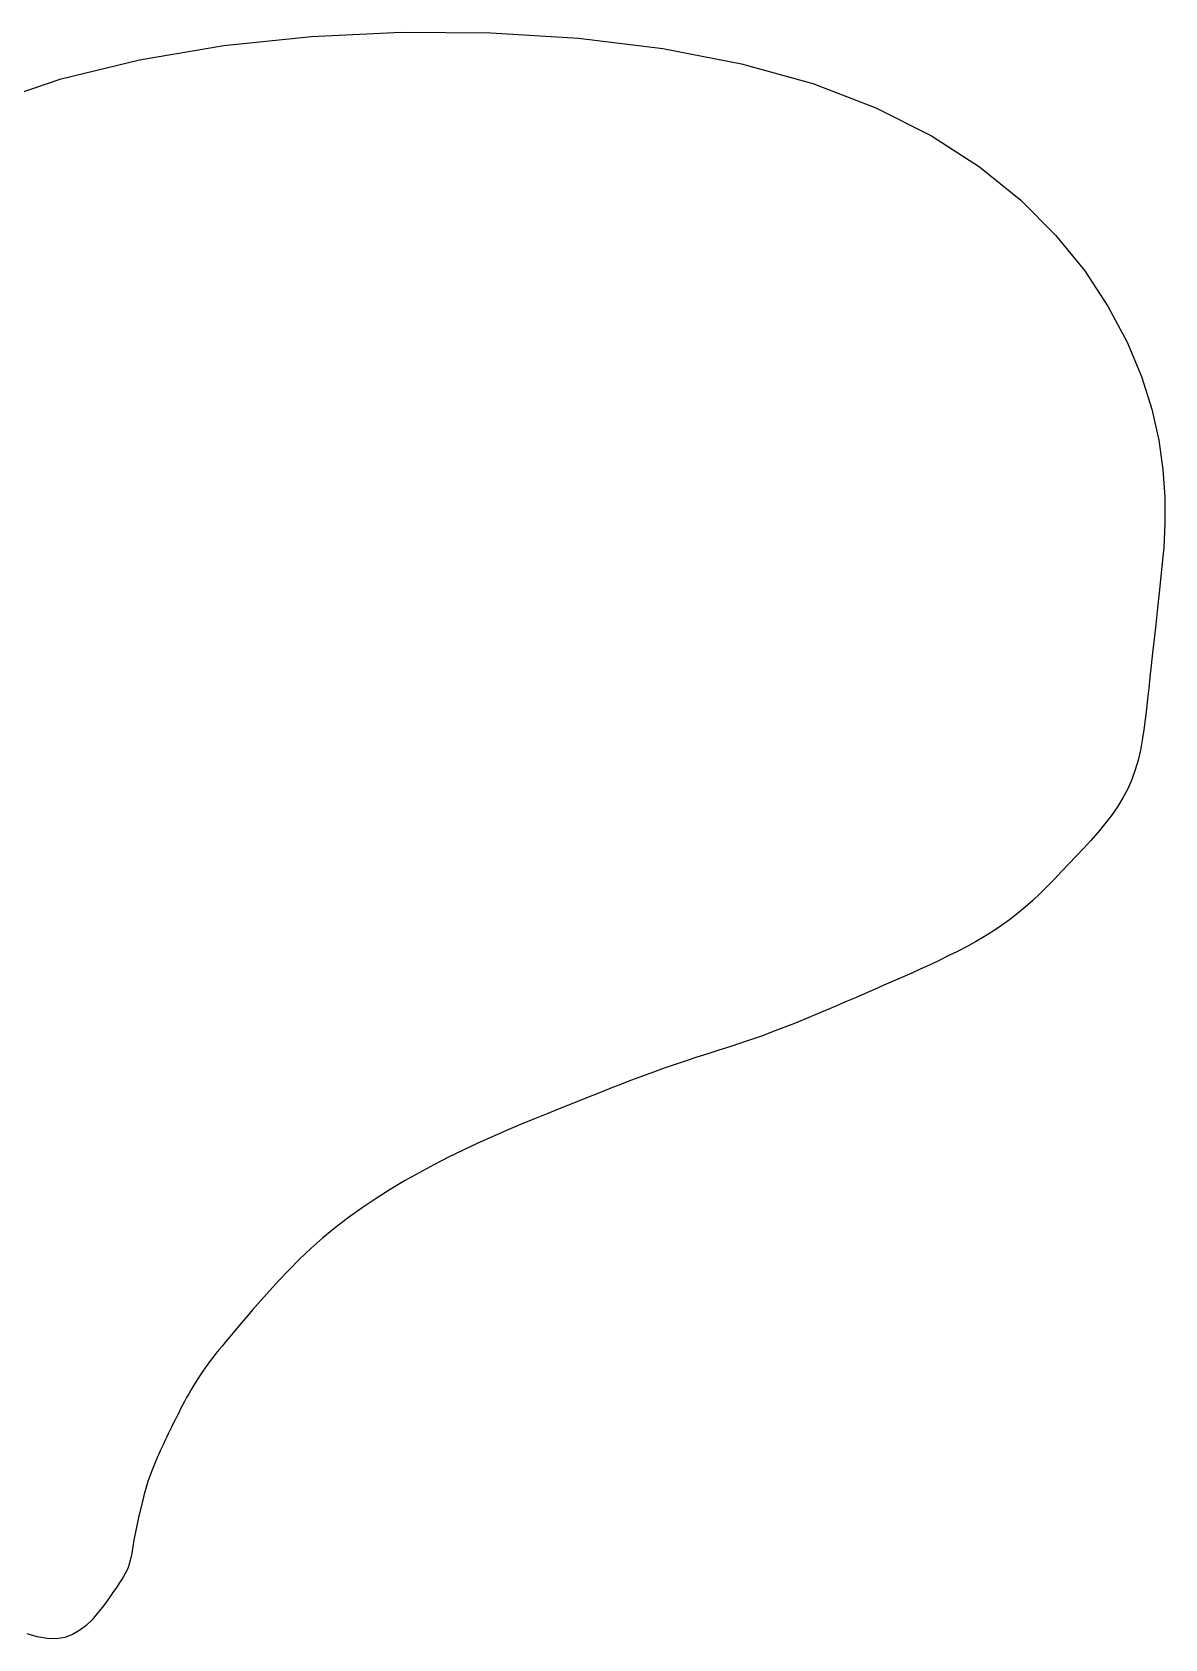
# Model space of a CAD drawing. Extents: x -4 to 53.9, y 13.5 to 77.8.
# Drawn here: x 7.84 to 19.64, y 36.9 to 53.65 of the extents above; entities that cross this region are included whole.
import ezdxf

# ---------------------------------------------------------------- set-up
doc = ezdxf.new("R2010")
doc.units = 0
doc.layers.add('FACE', color=7, linetype='CONTINUOUS')

# ---------------------------------------------------------------- blocks, each defined once
blk = doc.blocks.new('BLOCK_2')
at = {"layer": 'FACE', "color": 1}
blk.add_lwpolyline([(8.14, 53.16), (8.958, 53.359)], dxfattribs=at)
blk = doc.blocks.new('BLOCK_3')
at = {"layer": 'FACE', "color": 1}
blk.add_lwpolyline([(8.958, 53.359), (9.834, 53.507)], dxfattribs=at)
blk = doc.blocks.new('BLOCK_4')
at = {"layer": 'FACE', "color": 1}
blk.add_lwpolyline([(9.834, 53.507), (10.749, 53.603)], dxfattribs=at)
blk = doc.blocks.new('BLOCK_5')
at = {"layer": 'FACE', "color": 1}
blk.add_lwpolyline([(10.749, 53.603), (11.683, 53.647)], dxfattribs=at)
blk = doc.blocks.new('BLOCK_6')
at = {"layer": 'FACE', "color": 1}
blk.add_lwpolyline([(11.683, 53.647), (12.617, 53.64)], dxfattribs=at)
blk = doc.blocks.new('BLOCK_7')
at = {"layer": 'FACE', "color": 1}
blk.add_lwpolyline([(12.617, 53.64), (13.532, 53.583)], dxfattribs=at)
blk = doc.blocks.new('BLOCK_8')
at = {"layer": 'FACE', "color": 1}
blk.add_lwpolyline([(13.532, 53.583), (14.41, 53.475)], dxfattribs=at)
blk = doc.blocks.new('BLOCK_9')
at = {"layer": 'FACE', "color": 1}
blk.add_lwpolyline([(14.41, 53.475), (15.229, 53.318)], dxfattribs=at)
blk = doc.blocks.new('BLOCK_10')
at = {"layer": 'FACE', "color": 1}
blk.add_lwpolyline([(15.229, 53.318), (15.973, 53.111)], dxfattribs=at)
blk = doc.blocks.new('BLOCK_11')
at = {"layer": 'FACE', "color": 1}
blk.add_lwpolyline([(15.973, 53.111), (16.631, 52.858)], dxfattribs=at)
blk = doc.blocks.new('BLOCK_12')
at = {"layer": 'FACE', "color": 1}
blk.add_lwpolyline([(16.631, 52.858), (17.209, 52.565)], dxfattribs=at)
blk = doc.blocks.new('BLOCK_13')
at = {"layer": 'FACE', "color": 1}
blk.add_lwpolyline([(17.209, 52.565), (17.71, 52.242)], dxfattribs=at)
blk = doc.blocks.new('BLOCK_14')
at = {"layer": 'FACE', "color": 1}
blk.add_lwpolyline([(17.71, 52.242), (18.14, 51.894)], dxfattribs=at)
blk = doc.blocks.new('BLOCK_15')
at = {"layer": 'FACE', "color": 1}
blk.add_lwpolyline([(18.14, 51.894), (18.503, 51.53)], dxfattribs=at)
blk = doc.blocks.new('BLOCK_16')
at = {"layer": 'FACE', "color": 1}
blk.add_lwpolyline([(18.503, 51.53), (18.806, 51.157)], dxfattribs=at)
blk = doc.blocks.new('BLOCK_17')
at = {"layer": 'FACE', "color": 1}
blk.add_lwpolyline([(18.806, 51.157), (19.052, 50.783)], dxfattribs=at)
blk = doc.blocks.new('BLOCK_18')
at = {"layer": 'FACE', "color": 1}
blk.add_lwpolyline([(19.052, 50.783), (19.248, 50.414)], dxfattribs=at)
blk = doc.blocks.new('BLOCK_19')
at = {"layer": 'FACE', "color": 1}
blk.add_lwpolyline([(19.248, 50.414), (19.397, 50.058)], dxfattribs=at)
blk = doc.blocks.new('BLOCK_20')
at = {"layer": 'FACE', "color": 1}
blk.add_lwpolyline([(19.397, 50.058), (19.505, 49.718)], dxfattribs=at)
blk = doc.blocks.new('BLOCK_21')
at = {"layer": 'FACE', "color": 1}
blk.add_lwpolyline([(19.505, 49.718), (19.578, 49.394)], dxfattribs=at)
blk = doc.blocks.new('BLOCK_22')
at = {"layer": 'FACE', "color": 1}
blk.add_lwpolyline([(19.578, 49.394), (19.622, 49.087)], dxfattribs=at)
blk = doc.blocks.new('BLOCK_23')
at = {"layer": 'FACE', "color": 1}
blk.add_lwpolyline([(19.622, 49.087), (19.641, 48.798)], dxfattribs=at)
blk = doc.blocks.new('BLOCK_24')
at = {"layer": 'FACE', "color": 1}
blk.add_lwpolyline([(19.641, 48.798), (19.641, 48.527)], dxfattribs=at)
blk = doc.blocks.new('BLOCK_25')
at = {"layer": 'FACE', "color": 1}
blk.add_lwpolyline([(19.641, 48.527), (19.629, 48.276)], dxfattribs=at)
blk = doc.blocks.new('BLOCK_26')
at = {"layer": 'FACE', "color": 1}
blk.add_lwpolyline([(19.629, 48.276), (19.608, 48.044)], dxfattribs=at)
blk = doc.blocks.new('BLOCK_27')
at = {"layer": 'FACE', "color": 1}
blk.add_lwpolyline([(19.608, 48.044), (19.586, 47.834)], dxfattribs=at)
blk = doc.blocks.new('BLOCK_28')
at = {"layer": 'FACE', "color": 1}
blk.add_lwpolyline([(19.586, 47.834), (19.565, 47.644)], dxfattribs=at)
blk = doc.blocks.new('BLOCK_29')
at = {"layer": 'FACE', "color": 1}
blk.add_lwpolyline([(19.565, 47.644), (19.546, 47.472)], dxfattribs=at)
blk = doc.blocks.new('BLOCK_30')
at = {"layer": 'FACE', "color": 1}
blk.add_lwpolyline([(19.546, 47.472), (19.529, 47.317)], dxfattribs=at)
blk = doc.blocks.new('BLOCK_31')
at = {"layer": 'FACE', "color": 1}
blk.add_lwpolyline([(19.529, 47.317), (19.514, 47.175)], dxfattribs=at)
blk = doc.blocks.new('BLOCK_32')
at = {"layer": 'FACE', "color": 1}
blk.add_lwpolyline([(19.514, 47.175), (19.499, 47.045)], dxfattribs=at)
blk = doc.blocks.new('BLOCK_33')
at = {"layer": 'FACE', "color": 1}
blk.add_lwpolyline([(19.499, 47.045), (19.486, 46.923)], dxfattribs=at)
blk = doc.blocks.new('BLOCK_34')
at = {"layer": 'FACE', "color": 1}
blk.add_lwpolyline([(19.486, 46.923), (19.473, 46.808)], dxfattribs=at)
blk = doc.blocks.new('BLOCK_35')
at = {"layer": 'FACE', "color": 1}
blk.add_lwpolyline([(19.473, 46.808), (19.461, 46.697)], dxfattribs=at)
blk = doc.blocks.new('BLOCK_36')
at = {"layer": 'FACE', "color": 1}
blk.add_lwpolyline([(19.461, 46.697), (19.449, 46.588)], dxfattribs=at)
blk = doc.blocks.new('BLOCK_37')
at = {"layer": 'FACE', "color": 1}
blk.add_lwpolyline([(19.449, 46.588), (19.436, 46.48)], dxfattribs=at)
blk = doc.blocks.new('BLOCK_38')
at = {"layer": 'FACE', "color": 1}
blk.add_lwpolyline([(19.436, 46.48), (19.422, 46.372)], dxfattribs=at)
blk = doc.blocks.new('BLOCK_39')
at = {"layer": 'FACE', "color": 1}
blk.add_lwpolyline([(19.422, 46.372), (19.406, 46.266)], dxfattribs=at)
blk = doc.blocks.new('BLOCK_40')
at = {"layer": 'FACE', "color": 1}
blk.add_lwpolyline([(19.406, 46.266), (19.386, 46.161)], dxfattribs=at)
blk = doc.blocks.new('BLOCK_41')
at = {"layer": 'FACE', "color": 1}
blk.add_lwpolyline([(19.386, 46.161), (19.362, 46.058)], dxfattribs=at)
blk = doc.blocks.new('BLOCK_42')
at = {"layer": 'FACE', "color": 1}
blk.add_lwpolyline([(19.362, 46.058), (19.332, 45.956)], dxfattribs=at)
blk = doc.blocks.new('BLOCK_43')
at = {"layer": 'FACE', "color": 1}
blk.add_lwpolyline([(19.332, 45.956), (19.297, 45.857)], dxfattribs=at)
blk = doc.blocks.new('BLOCK_44')
at = {"layer": 'FACE', "color": 1}
blk.add_lwpolyline([(19.297, 45.857), (19.255, 45.759)], dxfattribs=at)
blk = doc.blocks.new('BLOCK_45')
at = {"layer": 'FACE', "color": 1}
blk.add_lwpolyline([(19.255, 45.759), (19.205, 45.665)], dxfattribs=at)
blk = doc.blocks.new('BLOCK_46')
at = {"layer": 'FACE', "color": 1}
blk.add_lwpolyline([(19.205, 45.665), (19.147, 45.572)], dxfattribs=at)
blk = doc.blocks.new('BLOCK_47')
at = {"layer": 'FACE', "color": 1}
blk.add_lwpolyline([(19.147, 45.572), (19.084, 45.481)], dxfattribs=at)
blk = doc.blocks.new('BLOCK_48')
at = {"layer": 'FACE', "color": 1}
blk.add_lwpolyline([(19.084, 45.481), (19.016, 45.393)], dxfattribs=at)
blk = doc.blocks.new('BLOCK_49')
at = {"layer": 'FACE', "color": 1}
blk.add_lwpolyline([(19.016, 45.393), (18.945, 45.306)], dxfattribs=at)
blk = doc.blocks.new('BLOCK_50')
at = {"layer": 'FACE', "color": 1}
blk.add_lwpolyline([(18.945, 45.306), (18.87, 45.221)], dxfattribs=at)
blk = doc.blocks.new('BLOCK_51')
at = {"layer": 'FACE', "color": 1}
blk.add_lwpolyline([(18.87, 45.221), (18.794, 45.138)], dxfattribs=at)
blk = doc.blocks.new('BLOCK_52')
at = {"layer": 'FACE', "color": 1}
blk.add_lwpolyline([(18.794, 45.138), (18.718, 45.055)], dxfattribs=at)
blk = doc.blocks.new('BLOCK_53')
at = {"layer": 'FACE', "color": 1}
blk.add_lwpolyline([(18.718, 45.055), (18.641, 44.975)], dxfattribs=at)
blk = doc.blocks.new('BLOCK_54')
at = {"layer": 'FACE', "color": 1}
blk.add_lwpolyline([(18.641, 44.975), (18.566, 44.895)], dxfattribs=at)
blk = doc.blocks.new('BLOCK_55')
at = {"layer": 'FACE', "color": 1}
blk.add_lwpolyline([(18.566, 44.895), (18.491, 44.817)], dxfattribs=at)
blk = doc.blocks.new('BLOCK_56')
at = {"layer": 'FACE', "color": 1}
blk.add_lwpolyline([(18.491, 44.817), (18.416, 44.741)], dxfattribs=at)
blk = doc.blocks.new('BLOCK_57')
at = {"layer": 'FACE', "color": 1}
blk.add_lwpolyline([(18.416, 44.741), (18.341, 44.667)], dxfattribs=at)
blk = doc.blocks.new('BLOCK_58')
at = {"layer": 'FACE', "color": 1}
blk.add_lwpolyline([(18.341, 44.667), (18.264, 44.594)], dxfattribs=at)
blk = doc.blocks.new('BLOCK_59')
at = {"layer": 'FACE', "color": 1}
blk.add_lwpolyline([(18.264, 44.594), (18.186, 44.525)], dxfattribs=at)
blk = doc.blocks.new('BLOCK_60')
at = {"layer": 'FACE', "color": 1}
blk.add_lwpolyline([(18.186, 44.525), (18.107, 44.458)], dxfattribs=at)
blk = doc.blocks.new('BLOCK_61')
at = {"layer": 'FACE', "color": 1}
blk.add_lwpolyline([(18.107, 44.458), (18.024, 44.393)], dxfattribs=at)
blk = doc.blocks.new('BLOCK_62')
at = {"layer": 'FACE', "color": 1}
blk.add_lwpolyline([(18.024, 44.393), (17.939, 44.332)], dxfattribs=at)
blk = doc.blocks.new('BLOCK_63')
at = {"layer": 'FACE', "color": 1}
blk.add_lwpolyline([(17.939, 44.332), (17.851, 44.274)], dxfattribs=at)
blk = doc.blocks.new('BLOCK_64')
at = {"layer": 'FACE', "color": 1}
blk.add_lwpolyline([(17.851, 44.274), (17.761, 44.218)], dxfattribs=at)
blk = doc.blocks.new('BLOCK_65')
at = {"layer": 'FACE', "color": 1}
blk.add_lwpolyline([(17.761, 44.218), (17.669, 44.165)], dxfattribs=at)
blk = doc.blocks.new('BLOCK_66')
at = {"layer": 'FACE', "color": 1}
blk.add_lwpolyline([(17.669, 44.165), (17.576, 44.113)], dxfattribs=at)
blk = doc.blocks.new('BLOCK_67')
at = {"layer": 'FACE', "color": 1}
blk.add_lwpolyline([(17.576, 44.113), (17.481, 44.064)], dxfattribs=at)
blk = doc.blocks.new('BLOCK_68')
at = {"layer": 'FACE', "color": 1}
blk.add_lwpolyline([(17.481, 44.064), (17.385, 44.017)], dxfattribs=at)
blk = doc.blocks.new('BLOCK_69')
at = {"layer": 'FACE', "color": 1}
blk.add_lwpolyline([(17.385, 44.017), (17.289, 43.97)], dxfattribs=at)
blk = doc.blocks.new('BLOCK_70')
at = {"layer": 'FACE', "color": 1}
blk.add_lwpolyline([(17.289, 43.97), (17.194, 43.925)], dxfattribs=at)
blk = doc.blocks.new('BLOCK_71')
at = {"layer": 'FACE', "color": 1}
blk.add_lwpolyline([(17.194, 43.925), (17.098, 43.881)], dxfattribs=at)
blk = doc.blocks.new('BLOCK_72')
at = {"layer": 'FACE', "color": 1}
blk.add_lwpolyline([(17.098, 43.881), (17.003, 43.838)], dxfattribs=at)
blk = doc.blocks.new('BLOCK_73')
at = {"layer": 'FACE', "color": 1}
blk.add_lwpolyline([(17.003, 43.838), (16.907, 43.795)], dxfattribs=at)
blk = doc.blocks.new('BLOCK_74')
at = {"layer": 'FACE', "color": 1}
blk.add_lwpolyline([(16.907, 43.795), (16.811, 43.753)], dxfattribs=at)
blk = doc.blocks.new('BLOCK_75')
at = {"layer": 'FACE', "color": 1}
blk.add_lwpolyline([(16.811, 43.753), (16.714, 43.71)], dxfattribs=at)
blk = doc.blocks.new('BLOCK_76')
at = {"layer": 'FACE', "color": 1}
blk.add_lwpolyline([(16.714, 43.71), (16.616, 43.667)], dxfattribs=at)
blk = doc.blocks.new('BLOCK_77')
at = {"layer": 'FACE', "color": 1}
blk.add_lwpolyline([(16.616, 43.667), (16.517, 43.625)], dxfattribs=at)
blk = doc.blocks.new('BLOCK_78')
at = {"layer": 'FACE', "color": 1}
blk.add_lwpolyline([(16.517, 43.625), (16.417, 43.581)], dxfattribs=at)
blk = doc.blocks.new('BLOCK_79')
at = {"layer": 'FACE', "color": 1}
blk.add_lwpolyline([(16.417, 43.581), (16.315, 43.537)], dxfattribs=at)
blk = doc.blocks.new('BLOCK_80')
at = {"layer": 'FACE', "color": 1}
blk.add_lwpolyline([(16.315, 43.537), (16.211, 43.492)], dxfattribs=at)
blk = doc.blocks.new('BLOCK_81')
at = {"layer": 'FACE', "color": 1}
blk.add_lwpolyline([(16.211, 43.492), (16.105, 43.447)], dxfattribs=at)
blk = doc.blocks.new('BLOCK_82')
at = {"layer": 'FACE', "color": 1}
blk.add_lwpolyline([(16.105, 43.447), (15.998, 43.402)], dxfattribs=at)
blk = doc.blocks.new('BLOCK_83')
at = {"layer": 'FACE', "color": 1}
blk.add_lwpolyline([(15.998, 43.402), (15.89, 43.357)], dxfattribs=at)
blk = doc.blocks.new('BLOCK_84')
at = {"layer": 'FACE', "color": 1}
blk.add_lwpolyline([(15.89, 43.357), (15.781, 43.313)], dxfattribs=at)
blk = doc.blocks.new('BLOCK_85')
at = {"layer": 'FACE', "color": 1}
blk.add_lwpolyline([(15.781, 43.313), (15.67, 43.269)], dxfattribs=at)
blk = doc.blocks.new('BLOCK_86')
at = {"layer": 'FACE', "color": 1}
blk.add_lwpolyline([(15.67, 43.269), (15.559, 43.227)], dxfattribs=at)
blk = doc.blocks.new('BLOCK_87')
at = {"layer": 'FACE', "color": 1}
blk.add_lwpolyline([(15.559, 43.227), (15.447, 43.185)], dxfattribs=at)
blk = doc.blocks.new('BLOCK_88')
at = {"layer": 'FACE', "color": 1}
blk.add_lwpolyline([(15.447, 43.185), (15.334, 43.146)], dxfattribs=at)
blk = doc.blocks.new('BLOCK_89')
at = {"layer": 'FACE', "color": 1}
blk.add_lwpolyline([(15.334, 43.146), (15.221, 43.107)], dxfattribs=at)
blk = doc.blocks.new('BLOCK_90')
at = {"layer": 'FACE', "color": 1}
blk.add_lwpolyline([(15.221, 43.107), (15.107, 43.07)], dxfattribs=at)
blk = doc.blocks.new('BLOCK_91')
at = {"layer": 'FACE', "color": 1}
blk.add_lwpolyline([(15.107, 43.07), (14.993, 43.033)], dxfattribs=at)
blk = doc.blocks.new('BLOCK_92')
at = {"layer": 'FACE', "color": 1}
blk.add_lwpolyline([(14.993, 43.033), (14.879, 42.996)], dxfattribs=at)
blk = doc.blocks.new('BLOCK_93')
at = {"layer": 'FACE', "color": 1}
blk.add_lwpolyline([(14.879, 42.996), (14.765, 42.96)], dxfattribs=at)
blk = doc.blocks.new('BLOCK_94')
at = {"layer": 'FACE', "color": 1}
blk.add_lwpolyline([(14.765, 42.96), (14.652, 42.923)], dxfattribs=at)
blk = doc.blocks.new('BLOCK_95')
at = {"layer": 'FACE', "color": 1}
blk.add_lwpolyline([(14.652, 42.923), (14.538, 42.885)], dxfattribs=at)
blk = doc.blocks.new('BLOCK_96')
at = {"layer": 'FACE', "color": 1}
blk.add_lwpolyline([(14.538, 42.885), (14.425, 42.846)], dxfattribs=at)
blk = doc.blocks.new('BLOCK_97')
at = {"layer": 'FACE', "color": 1}
blk.add_lwpolyline([(14.425, 42.846), (14.312, 42.806)], dxfattribs=at)
blk = doc.blocks.new('BLOCK_98')
at = {"layer": 'FACE', "color": 1}
blk.add_lwpolyline([(14.312, 42.806), (14.199, 42.764)], dxfattribs=at)
blk = doc.blocks.new('BLOCK_99')
at = {"layer": 'FACE', "color": 1}
blk.add_lwpolyline([(14.199, 42.764), (14.085, 42.721)], dxfattribs=at)
blk = doc.blocks.new('BLOCK_100')
at = {"layer": 'FACE', "color": 1}
blk.add_lwpolyline([(14.085, 42.721), (13.969, 42.677)], dxfattribs=at)
blk = doc.blocks.new('BLOCK_101')
at = {"layer": 'FACE', "color": 1}
blk.add_lwpolyline([(13.969, 42.677), (13.851, 42.631)], dxfattribs=at)
blk = doc.blocks.new('BLOCK_102')
at = {"layer": 'FACE', "color": 1}
blk.add_lwpolyline([(13.851, 42.631), (13.731, 42.583)], dxfattribs=at)
blk = doc.blocks.new('BLOCK_103')
at = {"layer": 'FACE', "color": 1}
blk.add_lwpolyline([(13.731, 42.583), (13.607, 42.534)], dxfattribs=at)
blk = doc.blocks.new('BLOCK_104')
at = {"layer": 'FACE', "color": 1}
blk.add_lwpolyline([(13.607, 42.534), (13.48, 42.483)], dxfattribs=at)
blk = doc.blocks.new('BLOCK_105')
at = {"layer": 'FACE', "color": 1}
blk.add_lwpolyline([(13.48, 42.483), (13.348, 42.43)], dxfattribs=at)
blk = doc.blocks.new('BLOCK_106')
at = {"layer": 'FACE', "color": 1}
blk.add_lwpolyline([(13.348, 42.43), (13.211, 42.375)], dxfattribs=at)
blk = doc.blocks.new('BLOCK_107')
at = {"layer": 'FACE', "color": 1}
blk.add_lwpolyline([(13.211, 42.375), (13.071, 42.318)], dxfattribs=at)
blk = doc.blocks.new('BLOCK_108')
at = {"layer": 'FACE', "color": 1}
blk.add_lwpolyline([(13.071, 42.318), (12.928, 42.258)], dxfattribs=at)
blk = doc.blocks.new('BLOCK_109')
at = {"layer": 'FACE', "color": 1}
blk.add_lwpolyline([(12.928, 42.258), (12.782, 42.196)], dxfattribs=at)
blk = doc.blocks.new('BLOCK_110')
at = {"layer": 'FACE', "color": 1}
blk.add_lwpolyline([(12.782, 42.196), (12.633, 42.131)], dxfattribs=at)
blk = doc.blocks.new('BLOCK_111')
at = {"layer": 'FACE', "color": 1}
blk.add_lwpolyline([(12.633, 42.131), (12.482, 42.063)], dxfattribs=at)
blk = doc.blocks.new('BLOCK_112')
at = {"layer": 'FACE', "color": 1}
blk.add_lwpolyline([(12.482, 42.063), (12.331, 41.992)], dxfattribs=at)
blk = doc.blocks.new('BLOCK_113')
at = {"layer": 'FACE', "color": 1}
blk.add_lwpolyline([(12.331, 41.992), (12.178, 41.917)], dxfattribs=at)
blk = doc.blocks.new('BLOCK_114')
at = {"layer": 'FACE', "color": 1}
blk.add_lwpolyline([(12.178, 41.917), (12.024, 41.839)], dxfattribs=at)
blk = doc.blocks.new('BLOCK_115')
at = {"layer": 'FACE', "color": 1}
blk.add_lwpolyline([(12.024, 41.839), (11.871, 41.757)], dxfattribs=at)
blk = doc.blocks.new('BLOCK_116')
at = {"layer": 'FACE', "color": 1}
blk.add_lwpolyline([(11.871, 41.757), (11.719, 41.671)], dxfattribs=at)
blk = doc.blocks.new('BLOCK_117')
at = {"layer": 'FACE', "color": 1}
blk.add_lwpolyline([(11.719, 41.671), (11.569, 41.582)], dxfattribs=at)
blk = doc.blocks.new('BLOCK_118')
at = {"layer": 'FACE', "color": 1}
blk.add_lwpolyline([(11.569, 41.582), (11.421, 41.488)], dxfattribs=at)
blk = doc.blocks.new('BLOCK_119')
at = {"layer": 'FACE', "color": 1}
blk.add_lwpolyline([(11.421, 41.488), (11.276, 41.392)], dxfattribs=at)
blk = doc.blocks.new('BLOCK_120')
at = {"layer": 'FACE', "color": 1}
blk.add_lwpolyline([(11.276, 41.392), (11.135, 41.291)], dxfattribs=at)
blk = doc.blocks.new('BLOCK_121')
at = {"layer": 'FACE', "color": 1}
blk.add_lwpolyline([(11.135, 41.291), (10.999, 41.186)], dxfattribs=at)
blk = doc.blocks.new('BLOCK_122')
at = {"layer": 'FACE', "color": 1}
blk.add_lwpolyline([(10.999, 41.186), (10.868, 41.078)], dxfattribs=at)
blk = doc.blocks.new('BLOCK_123')
at = {"layer": 'FACE', "color": 1}
blk.add_lwpolyline([(10.868, 41.078), (10.743, 40.967)], dxfattribs=at)
blk = doc.blocks.new('BLOCK_124')
at = {"layer": 'FACE', "color": 1}
blk.add_lwpolyline([(10.743, 40.967), (10.625, 40.854)], dxfattribs=at)
blk = doc.blocks.new('BLOCK_125')
at = {"layer": 'FACE', "color": 1}
blk.add_lwpolyline([(10.625, 40.854), (10.513, 40.742)], dxfattribs=at)
blk = doc.blocks.new('BLOCK_126')
at = {"layer": 'FACE', "color": 1}
blk.add_lwpolyline([(10.513, 40.742), (10.408, 40.632)], dxfattribs=at)
blk = doc.blocks.new('BLOCK_127')
at = {"layer": 'FACE', "color": 1}
blk.add_lwpolyline([(10.408, 40.632), (10.31, 40.525)], dxfattribs=at)
blk = doc.blocks.new('BLOCK_128')
at = {"layer": 'FACE', "color": 1}
blk.add_lwpolyline([(10.31, 40.525), (10.22, 40.424)], dxfattribs=at)
blk = doc.blocks.new('BLOCK_129')
at = {"layer": 'FACE', "color": 1}
blk.add_lwpolyline([(10.22, 40.424), (10.139, 40.33)], dxfattribs=at)
blk = doc.blocks.new('BLOCK_130')
at = {"layer": 'FACE', "color": 1}
blk.add_lwpolyline([(10.139, 40.33), (10.066, 40.245)], dxfattribs=at)
blk = doc.blocks.new('BLOCK_131')
at = {"layer": 'FACE', "color": 1}
blk.add_lwpolyline([(10.066, 40.245), (10.002, 40.17)], dxfattribs=at)
blk = doc.blocks.new('BLOCK_132')
at = {"layer": 'FACE', "color": 1}
blk.add_lwpolyline([(10.002, 40.17), (9.946, 40.104)], dxfattribs=at)
blk = doc.blocks.new('BLOCK_133')
at = {"layer": 'FACE', "color": 1}
blk.add_lwpolyline([(9.946, 40.104), (9.897, 40.047)], dxfattribs=at)
blk = doc.blocks.new('BLOCK_134')
at = {"layer": 'FACE', "color": 1}
blk.add_lwpolyline([(9.897, 40.047), (9.855, 39.996)], dxfattribs=at)
blk = doc.blocks.new('BLOCK_135')
at = {"layer": 'FACE', "color": 1}
blk.add_lwpolyline([(9.855, 39.996), (9.817, 39.95)], dxfattribs=at)
blk = doc.blocks.new('BLOCK_136')
at = {"layer": 'FACE', "color": 1}
blk.add_lwpolyline([(9.817, 39.95), (9.783, 39.909)], dxfattribs=at)
blk = doc.blocks.new('BLOCK_137')
at = {"layer": 'FACE', "color": 1}
blk.add_lwpolyline([(9.783, 39.909), (9.752, 39.871)], dxfattribs=at)
blk = doc.blocks.new('BLOCK_138')
at = {"layer": 'FACE', "color": 1}
blk.add_lwpolyline([(9.752, 39.871), (9.724, 39.834)], dxfattribs=at)
blk = doc.blocks.new('BLOCK_139')
at = {"layer": 'FACE', "color": 1}
blk.add_lwpolyline([(9.724, 39.834), (9.696, 39.798)], dxfattribs=at)
blk = doc.blocks.new('BLOCK_140')
at = {"layer": 'FACE', "color": 1}
blk.add_lwpolyline([(9.696, 39.798), (9.669, 39.761)], dxfattribs=at)
blk = doc.blocks.new('BLOCK_141')
at = {"layer": 'FACE', "color": 1}
blk.add_lwpolyline([(9.669, 39.761), (9.642, 39.724)], dxfattribs=at)
blk = doc.blocks.new('BLOCK_142')
at = {"layer": 'FACE', "color": 1}
blk.add_lwpolyline([(9.642, 39.724), (9.616, 39.686)], dxfattribs=at)
blk = doc.blocks.new('BLOCK_143')
at = {"layer": 'FACE', "color": 1}
blk.add_lwpolyline([(9.616, 39.686), (9.59, 39.647)], dxfattribs=at)
blk = doc.blocks.new('BLOCK_144')
at = {"layer": 'FACE', "color": 1}
blk.add_lwpolyline([(9.59, 39.647), (9.564, 39.609)], dxfattribs=at)
blk = doc.blocks.new('BLOCK_145')
at = {"layer": 'FACE', "color": 1}
blk.add_lwpolyline([(9.564, 39.609), (9.54, 39.57)], dxfattribs=at)
blk = doc.blocks.new('BLOCK_146')
at = {"layer": 'FACE', "color": 1}
blk.add_lwpolyline([(9.54, 39.57), (9.515, 39.53)], dxfattribs=at)
blk = doc.blocks.new('BLOCK_147')
at = {"layer": 'FACE', "color": 1}
blk.add_lwpolyline([(9.515, 39.53), (9.492, 39.491)], dxfattribs=at)
blk = doc.blocks.new('BLOCK_148')
at = {"layer": 'FACE', "color": 1}
blk.add_lwpolyline([(9.492, 39.491), (9.469, 39.451)], dxfattribs=at)
blk = doc.blocks.new('BLOCK_149')
at = {"layer": 'FACE', "color": 1}
blk.add_lwpolyline([(9.469, 39.451), (9.447, 39.412)], dxfattribs=at)
blk = doc.blocks.new('BLOCK_150')
at = {"layer": 'FACE', "color": 1}
blk.add_lwpolyline([(9.447, 39.412), (9.426, 39.372)], dxfattribs=at)
blk = doc.blocks.new('BLOCK_151')
at = {"layer": 'FACE', "color": 1}
blk.add_lwpolyline([(9.426, 39.372), (9.405, 39.333)], dxfattribs=at)
blk = doc.blocks.new('BLOCK_152')
at = {"layer": 'FACE', "color": 1}
blk.add_lwpolyline([(9.405, 39.333), (9.385, 39.294)], dxfattribs=at)
blk = doc.blocks.new('BLOCK_153')
at = {"layer": 'FACE', "color": 1}
blk.add_lwpolyline([(9.385, 39.294), (9.365, 39.255)], dxfattribs=at)
blk = doc.blocks.new('BLOCK_154')
at = {"layer": 'FACE', "color": 1}
blk.add_lwpolyline([(9.365, 39.255), (9.346, 39.216)], dxfattribs=at)
blk = doc.blocks.new('BLOCK_155')
at = {"layer": 'FACE', "color": 1}
blk.add_lwpolyline([(9.346, 39.216), (9.327, 39.179)], dxfattribs=at)
blk = doc.blocks.new('BLOCK_156')
at = {"layer": 'FACE', "color": 1}
blk.add_lwpolyline([(9.327, 39.179), (9.309, 39.141)], dxfattribs=at)
blk = doc.blocks.new('BLOCK_157')
at = {"layer": 'FACE', "color": 1}
blk.add_lwpolyline([(9.309, 39.141), (9.291, 39.104)], dxfattribs=at)
blk = doc.blocks.new('BLOCK_158')
at = {"layer": 'FACE', "color": 1}
blk.add_lwpolyline([(9.291, 39.104), (9.273, 39.068)], dxfattribs=at)
blk = doc.blocks.new('BLOCK_159')
at = {"layer": 'FACE', "color": 1}
blk.add_lwpolyline([(9.273, 39.068), (9.256, 39.033)], dxfattribs=at)
blk = doc.blocks.new('BLOCK_160')
at = {"layer": 'FACE', "color": 1}
blk.add_lwpolyline([(9.256, 39.033), (9.239, 38.997)], dxfattribs=at)
blk = doc.blocks.new('BLOCK_161')
at = {"layer": 'FACE', "color": 1}
blk.add_lwpolyline([(9.239, 38.997), (9.222, 38.962)], dxfattribs=at)
blk = doc.blocks.new('BLOCK_162')
at = {"layer": 'FACE', "color": 1}
blk.add_lwpolyline([(9.222, 38.962), (9.206, 38.927)], dxfattribs=at)
blk = doc.blocks.new('BLOCK_163')
at = {"layer": 'FACE', "color": 1}
blk.add_lwpolyline([(9.206, 38.927), (9.189, 38.893)], dxfattribs=at)
blk = doc.blocks.new('BLOCK_164')
at = {"layer": 'FACE', "color": 1}
blk.add_lwpolyline([(9.189, 38.893), (9.173, 38.858)], dxfattribs=at)
blk = doc.blocks.new('BLOCK_165')
at = {"layer": 'FACE', "color": 1}
blk.add_lwpolyline([(9.173, 38.858), (9.157, 38.823)], dxfattribs=at)
blk = doc.blocks.new('BLOCK_166')
at = {"layer": 'FACE', "color": 1}
blk.add_lwpolyline([(9.157, 38.823), (9.142, 38.788)], dxfattribs=at)
blk = doc.blocks.new('BLOCK_167')
at = {"layer": 'FACE', "color": 1}
blk.add_lwpolyline([(9.142, 38.788), (9.127, 38.753)], dxfattribs=at)
blk = doc.blocks.new('BLOCK_168')
at = {"layer": 'FACE', "color": 1}
blk.add_lwpolyline([(9.127, 38.753), (9.112, 38.718)], dxfattribs=at)
blk = doc.blocks.new('BLOCK_169')
at = {"layer": 'FACE', "color": 1}
blk.add_lwpolyline([(9.112, 38.718), (9.098, 38.682)], dxfattribs=at)
blk = doc.blocks.new('BLOCK_170')
at = {"layer": 'FACE', "color": 1}
blk.add_lwpolyline([(9.098, 38.682), (9.084, 38.647)], dxfattribs=at)
blk = doc.blocks.new('BLOCK_171')
at = {"layer": 'FACE', "color": 1}
blk.add_lwpolyline([(9.084, 38.647), (9.07, 38.611)], dxfattribs=at)
blk = doc.blocks.new('BLOCK_172')
at = {"layer": 'FACE', "color": 1}
blk.add_lwpolyline([(9.07, 38.611), (9.057, 38.575)], dxfattribs=at)
blk = doc.blocks.new('BLOCK_173')
at = {"layer": 'FACE', "color": 1}
blk.add_lwpolyline([(9.057, 38.575), (9.045, 38.539)], dxfattribs=at)
blk = doc.blocks.new('BLOCK_174')
at = {"layer": 'FACE', "color": 1}
blk.add_lwpolyline([(9.045, 38.539), (9.034, 38.502)], dxfattribs=at)
blk = doc.blocks.new('BLOCK_175')
at = {"layer": 'FACE', "color": 1}
blk.add_lwpolyline([(9.034, 38.502), (9.023, 38.466)], dxfattribs=at)
blk = doc.blocks.new('BLOCK_176')
at = {"layer": 'FACE', "color": 1}
blk.add_lwpolyline([(9.023, 38.466), (9.013, 38.429)], dxfattribs=at)
blk = doc.blocks.new('BLOCK_177')
at = {"layer": 'FACE', "color": 1}
blk.add_lwpolyline([(9.013, 38.429), (9.003, 38.393)], dxfattribs=at)
blk = doc.blocks.new('BLOCK_178')
at = {"layer": 'FACE', "color": 1}
blk.add_lwpolyline([(9.003, 38.393), (8.993, 38.356)], dxfattribs=at)
blk = doc.blocks.new('BLOCK_179')
at = {"layer": 'FACE', "color": 1}
blk.add_lwpolyline([(8.993, 38.356), (8.984, 38.32)], dxfattribs=at)
blk = doc.blocks.new('BLOCK_180')
at = {"layer": 'FACE', "color": 1}
blk.add_lwpolyline([(8.984, 38.32), (8.976, 38.284)], dxfattribs=at)
blk = doc.blocks.new('BLOCK_181')
at = {"layer": 'FACE', "color": 1}
blk.add_lwpolyline([(8.976, 38.284), (8.967, 38.249)], dxfattribs=at)
blk = doc.blocks.new('BLOCK_182')
at = {"layer": 'FACE', "color": 1}
blk.add_lwpolyline([(8.967, 38.249), (8.959, 38.214)], dxfattribs=at)
blk = doc.blocks.new('BLOCK_183')
at = {"layer": 'FACE', "color": 1}
blk.add_lwpolyline([(8.959, 38.214), (8.951, 38.179)], dxfattribs=at)
blk = doc.blocks.new('BLOCK_184')
at = {"layer": 'FACE', "color": 1}
blk.add_lwpolyline([(8.951, 38.179), (8.943, 38.145)], dxfattribs=at)
blk = doc.blocks.new('BLOCK_185')
at = {"layer": 'FACE', "color": 1}
blk.add_lwpolyline([(8.943, 38.145), (8.935, 38.111)], dxfattribs=at)
blk = doc.blocks.new('BLOCK_186')
at = {"layer": 'FACE', "color": 1}
blk.add_lwpolyline([(8.935, 38.111), (8.928, 38.078)], dxfattribs=at)
blk = doc.blocks.new('BLOCK_187')
at = {"layer": 'FACE', "color": 1}
blk.add_lwpolyline([(8.928, 38.078), (8.921, 38.044)], dxfattribs=at)
blk = doc.blocks.new('BLOCK_188')
at = {"layer": 'FACE', "color": 1}
blk.add_lwpolyline([(8.921, 38.044), (8.914, 38.011)], dxfattribs=at)
blk = doc.blocks.new('BLOCK_189')
at = {"layer": 'FACE', "color": 1}
blk.add_lwpolyline([(8.914, 38.011), (8.907, 37.977)], dxfattribs=at)
blk = doc.blocks.new('BLOCK_190')
at = {"layer": 'FACE', "color": 1}
blk.add_lwpolyline([(8.907, 37.977), (8.901, 37.944)], dxfattribs=at)
blk = doc.blocks.new('BLOCK_191')
at = {"layer": 'FACE', "color": 1}
blk.add_lwpolyline([(8.901, 37.944), (8.895, 37.91)], dxfattribs=at)
blk = doc.blocks.new('BLOCK_192')
at = {"layer": 'FACE', "color": 1}
blk.add_lwpolyline([(8.895, 37.91), (8.89, 37.876)], dxfattribs=at)
blk = doc.blocks.new('BLOCK_193')
at = {"layer": 'FACE', "color": 1}
blk.add_lwpolyline([(8.89, 37.876), (8.885, 37.841)], dxfattribs=at)
blk = doc.blocks.new('BLOCK_194')
at = {"layer": 'FACE', "color": 1}
blk.add_lwpolyline([(8.885, 37.841), (8.879, 37.807)], dxfattribs=at)
blk = doc.blocks.new('BLOCK_195')
at = {"layer": 'FACE', "color": 1}
blk.add_lwpolyline([(8.879, 37.807), (8.873, 37.773)], dxfattribs=at)
blk = doc.blocks.new('BLOCK_196')
at = {"layer": 'FACE', "color": 1}
blk.add_lwpolyline([(8.873, 37.773), (8.865, 37.74)], dxfattribs=at)
blk = doc.blocks.new('BLOCK_197')
at = {"layer": 'FACE', "color": 1}
blk.add_lwpolyline([(8.865, 37.74), (8.857, 37.706)], dxfattribs=at)
blk = doc.blocks.new('BLOCK_198')
at = {"layer": 'FACE', "color": 1}
blk.add_lwpolyline([(8.857, 37.706), (8.848, 37.674)], dxfattribs=at)
blk = doc.blocks.new('BLOCK_199')
at = {"layer": 'FACE', "color": 1}
blk.add_lwpolyline([(8.848, 37.674), (8.837, 37.642)], dxfattribs=at)
blk = doc.blocks.new('BLOCK_200')
at = {"layer": 'FACE', "color": 1}
blk.add_lwpolyline([(8.837, 37.642), (8.824, 37.61)], dxfattribs=at)
blk = doc.blocks.new('BLOCK_201')
at = {"layer": 'FACE', "color": 1}
blk.add_lwpolyline([(8.824, 37.61), (8.808, 37.579)], dxfattribs=at)
blk = doc.blocks.new('BLOCK_202')
at = {"layer": 'FACE', "color": 1}
blk.add_lwpolyline([(8.808, 37.579), (8.791, 37.547)], dxfattribs=at)
blk = doc.blocks.new('BLOCK_203')
at = {"layer": 'FACE', "color": 1}
blk.add_lwpolyline([(8.791, 37.547), (8.77, 37.512)], dxfattribs=at)
blk = doc.blocks.new('BLOCK_204')
at = {"layer": 'FACE', "color": 1}
blk.add_lwpolyline([(8.77, 37.512), (8.746, 37.476)], dxfattribs=at)
blk = doc.blocks.new('BLOCK_205')
at = {"layer": 'FACE', "color": 1}
blk.add_lwpolyline([(8.746, 37.476), (8.719, 37.435)], dxfattribs=at)
blk = doc.blocks.new('BLOCK_206')
at = {"layer": 'FACE', "color": 1}
blk.add_lwpolyline([(8.719, 37.435), (8.687, 37.39)], dxfattribs=at)
blk = doc.blocks.new('BLOCK_207')
at = {"layer": 'FACE', "color": 1}
blk.add_lwpolyline([(8.687, 37.39), (8.652, 37.34)], dxfattribs=at)
blk = doc.blocks.new('BLOCK_208')
at = {"layer": 'FACE', "color": 1}
blk.add_lwpolyline([(8.652, 37.34), (8.612, 37.284)], dxfattribs=at)
blk = doc.blocks.new('BLOCK_209')
at = {"layer": 'FACE', "color": 1}
blk.add_lwpolyline([(8.612, 37.284), (8.567, 37.223)], dxfattribs=at)
blk = doc.blocks.new('BLOCK_210')
at = {"layer": 'FACE', "color": 1}
blk.add_lwpolyline([(8.567, 37.223), (8.517, 37.16)], dxfattribs=at)
blk = doc.blocks.new('BLOCK_211')
at = {"layer": 'FACE', "color": 1}
blk.add_lwpolyline([(8.517, 37.16), (8.462, 37.097)], dxfattribs=at)
blk = doc.blocks.new('BLOCK_212')
at = {"layer": 'FACE', "color": 1}
blk.add_lwpolyline([(8.462, 37.097), (8.401, 37.038)], dxfattribs=at)
blk = doc.blocks.new('BLOCK_213')
at = {"layer": 'FACE', "color": 1}
blk.add_lwpolyline([(8.401, 37.038), (8.333, 36.986)], dxfattribs=at)
blk = doc.blocks.new('BLOCK_214')
at = {"layer": 'FACE', "color": 1}
blk.add_lwpolyline([(8.333, 36.986), (8.259, 36.943)], dxfattribs=at)
blk = doc.blocks.new('BLOCK_215')
at = {"layer": 'FACE', "color": 1}
blk.add_lwpolyline([(8.259, 36.943), (8.178, 36.912)], dxfattribs=at)
blk = doc.blocks.new('BLOCK_216')
at = {"layer": 'FACE', "color": 1}
blk.add_lwpolyline([(8.178, 36.912), (8.089, 36.897)], dxfattribs=at)
blk = doc.blocks.new('BLOCK_217')
at = {"layer": 'FACE', "color": 1}
blk.add_lwpolyline([(8.089, 36.897), (7.993, 36.9)], dxfattribs=at)
blk = doc.blocks.new('BLOCK_218')
at = {"layer": 'FACE', "color": 1}
blk.add_lwpolyline([(7.993, 36.9), (7.891, 36.919)], dxfattribs=at)
blk = doc.blocks.new('BLOCK_219')
at = {"layer": 'FACE', "color": 1}
blk.add_lwpolyline([(7.891, 36.919), (7.785, 36.951)], dxfattribs=at)
blk = doc.blocks.new('BLOCK_328')
at = {"layer": 'FACE', "color": 1}
blk.add_lwpolyline([(7.395, 52.908), (8.14, 53.16)], dxfattribs=at)

msp = doc.modelspace()

# ---------------------------------------------------------------- block references
at = {"layer": 'FACE'}
for name in ['BLOCK_4', 'BLOCK_5', 'BLOCK_6', 'BLOCK_7', 'BLOCK_3', 'BLOCK_8', 'BLOCK_9', 'BLOCK_2', 'BLOCK_10', 'BLOCK_328', 'BLOCK_11', 'BLOCK_12', 'BLOCK_13', 'BLOCK_14', 'BLOCK_15', 'BLOCK_16', 'BLOCK_17', 'BLOCK_18', 'BLOCK_19', 'BLOCK_20', 'BLOCK_21', 'BLOCK_22', 'BLOCK_23', 'BLOCK_24', 'BLOCK_25', 'BLOCK_26', 'BLOCK_27', 'BLOCK_28', 'BLOCK_29', 'BLOCK_30', 'BLOCK_31', 'BLOCK_32', 'BLOCK_34', 'BLOCK_33', 'BLOCK_35', 'BLOCK_37', 'BLOCK_36', 'BLOCK_38', 'BLOCK_40', 'BLOCK_39', 'BLOCK_41', 'BLOCK_43', 'BLOCK_42', 'BLOCK_45', 'BLOCK_44', 'BLOCK_47', 'BLOCK_46', 'BLOCK_49', 'BLOCK_48', 'BLOCK_50', 'BLOCK_52', 'BLOCK_51', 'BLOCK_55', 'BLOCK_54', 'BLOCK_53', 'BLOCK_57', 'BLOCK_56', 'BLOCK_59', 'BLOCK_58', 'BLOCK_62', 'BLOCK_61', 'BLOCK_60', 'BLOCK_64', 'BLOCK_63', 'BLOCK_68', 'BLOCK_67', 'BLOCK_66', 'BLOCK_65', 'BLOCK_71', 'BLOCK_70', 'BLOCK_69', 'BLOCK_75', 'BLOCK_74', 'BLOCK_73', 'BLOCK_72', 'BLOCK_79', 'BLOCK_78', 'BLOCK_77', 'BLOCK_76', 'BLOCK_83', 'BLOCK_82', 'BLOCK_81', 'BLOCK_80', 'BLOCK_87', 'BLOCK_86', 'BLOCK_85', 'BLOCK_84', 'BLOCK_91', 'BLOCK_90', 'BLOCK_89', 'BLOCK_88', 'BLOCK_96', 'BLOCK_95', 'BLOCK_94', 'BLOCK_93', 'BLOCK_92', 'BLOCK_100', 'BLOCK_99', 'BLOCK_98', 'BLOCK_97', 'BLOCK_103', 'BLOCK_102', 'BLOCK_101', 'BLOCK_106', 'BLOCK_105', 'BLOCK_104', 'BLOCK_109', 'BLOCK_108', 'BLOCK_107', 'BLOCK_112', 'BLOCK_111', 'BLOCK_110', 'BLOCK_114', 'BLOCK_113', 'BLOCK_116', 'BLOCK_115', 'BLOCK_118', 'BLOCK_117', 'BLOCK_120', 'BLOCK_119', 'BLOCK_121', 'BLOCK_123', 'BLOCK_122', 'BLOCK_124', 'BLOCK_126', 'BLOCK_125', 'BLOCK_127', 'BLOCK_129', 'BLOCK_128', 'BLOCK_131', 'BLOCK_130', 'BLOCK_134', 'BLOCK_133', 'BLOCK_132', 'BLOCK_138', 'BLOCK_137', 'BLOCK_136', 'BLOCK_135', 'BLOCK_142', 'BLOCK_141', 'BLOCK_140', 'BLOCK_139', 'BLOCK_147', 'BLOCK_146', 'BLOCK_145', 'BLOCK_144', 'BLOCK_143', 'BLOCK_151', 'BLOCK_150', 'BLOCK_149', 'BLOCK_148', 'BLOCK_155', 'BLOCK_154', 'BLOCK_153', 'BLOCK_152', 'BLOCK_160', 'BLOCK_159', 'BLOCK_158', 'BLOCK_157', 'BLOCK_156', 'BLOCK_164', 'BLOCK_163', 'BLOCK_162', 'BLOCK_161', 'BLOCK_169', 'BLOCK_168', 'BLOCK_167', 'BLOCK_166', 'BLOCK_165', 'BLOCK_174', 'BLOCK_173', 'BLOCK_172', 'BLOCK_171', 'BLOCK_170', 'BLOCK_178', 'BLOCK_177', 'BLOCK_176', 'BLOCK_175', 'BLOCK_183', 'BLOCK_182', 'BLOCK_181', 'BLOCK_180', 'BLOCK_179', 'BLOCK_188', 'BLOCK_187', 'BLOCK_186', 'BLOCK_185', 'BLOCK_184', 'BLOCK_193', 'BLOCK_192', 'BLOCK_191', 'BLOCK_190', 'BLOCK_189', 'BLOCK_198', 'BLOCK_197', 'BLOCK_196', 'BLOCK_195', 'BLOCK_194', 'BLOCK_203', 'BLOCK_202', 'BLOCK_201', 'BLOCK_200', 'BLOCK_199', 'BLOCK_207', 'BLOCK_206', 'BLOCK_205', 'BLOCK_204', 'BLOCK_210', 'BLOCK_209', 'BLOCK_208', 'BLOCK_213', 'BLOCK_212', 'BLOCK_211', 'BLOCK_219', 'BLOCK_218', 'BLOCK_217', 'BLOCK_216', 'BLOCK_215', 'BLOCK_214']:
    msp.add_blockref(name, (0, 0), dxfattribs=at)

doc.saveas('drawing.dxf')
